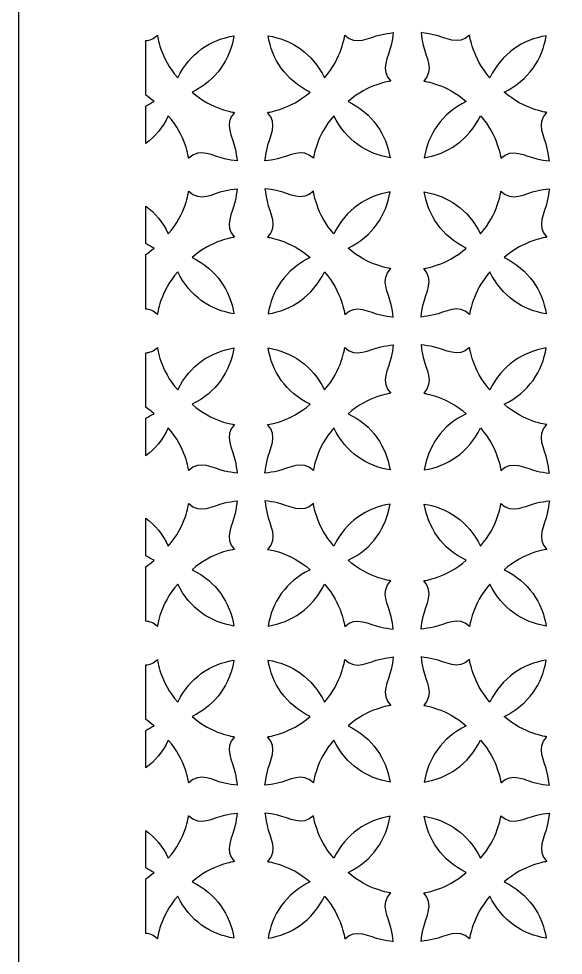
# Model space of a CAD drawing. Header units: centimetres. Extents: x 16.2 to 21.1, y -9 to 9.
# Drawn here: x 16.176 to 18.63, y -4.181 to 0.041 of the extents above; entities that cross this region are included whole.
import ezdxf

# ---------------------------------------------------------------- set-up
doc = ezdxf.new("R2010")
doc.units = ezdxf.units.CM
doc.header["$MEASUREMENT"] = 0
doc.layers.add('layer 1', color=7, linetype='Continuous')

msp = doc.modelspace()

# ---------------------------------------------------------------- linework, layer by layer
at = {"layer": 'layer 1', "color": 250}
msp.add_open_spline([(21.08487, 8.99979), (19.44851, 8.99979), (17.81214, 8.99979), (16.17578, 8.99979), (16.17578, 8.99979), (16.17578, 3.5307), (16.17578, -1.93839), (16.17578, -7.40748), (16.17578, -7.40748), (16.17579, -7.40748), (16.1758, -7.40748), (16.17582, -7.40748), (16.17582, -7.40748), (16.17582, -7.93839), (16.17582, -8.4693), (16.17582, -9.00022), (16.17582, -9.00022), (16.36673, -9.00022), (16.55764, -9.00022), (16.74854, -9.00022), (16.74854, -9.00022), (16.74854, -8.9184), (16.74854, -8.83658), (16.74854, -8.75476), (16.74854, -8.75476), (16.95049, -8.75476), (17.15243, -8.75476), (17.35437, -8.75476), (17.35437, -8.75476), (17.35437, -8.59488), (17.35437, -8.435), (17.35437, -8.27512), (17.35437, -8.27512), (17.43606, -8.27349), (17.51776, -8.27186), (17.59946, -8.27022), (17.59946, -8.27022), (17.61397, -8.31159), (17.63297, -8.34747), (17.66454, -8.37914), (17.66454, -8.37914), (17.69546, -8.41014), (17.7274, -8.42931), (17.76491, -8.43803), (17.76491, -8.43803), (17.81457, -8.44958), (17.867, -8.44455), (17.90686, -8.40977), (17.90686, -8.40977), (17.94544, -8.37612), (17.9677, -8.32221), (17.97569, -8.27078), (17.97569, -8.27078), (17.99851, -8.27309), (18.01793, -8.27256), (18.03624, -8.26994), (18.03624, -8.26994), (18.1276, -8.25686), (18.17076, -8.19905), (18.17847, -8.11187), (18.17847, -8.11187), (18.18036, -8.09051), (18.17886, -8.06942), (18.17207, -8.05086), (18.17207, -8.05086), (18.17351, -8.05122), (18.17494, -8.05157), (18.17638, -8.05193), (18.17638, -8.05193), (18.20862, -8.06308), (18.24086, -8.07422), (18.2731, -8.08537), (18.2731, -8.08537), (18.29245, -8.28293), (18.44501, -8.43675), (18.63034, -8.43675), (18.63034, -8.43675), (18.81568, -8.43675), (18.96824, -8.28293), (18.98759, -8.08537), (18.98759, -8.08537), (19.01983, -8.07422), (19.05207, -8.06308), (19.08431, -8.05193), (19.08431, -8.05193), (19.08574, -8.05157), (19.08718, -8.05122), (19.08861, -8.05086), (19.08861, -8.05086), (19.08183, -8.06942), (19.08032, -8.09051), (19.08222, -8.11187), (19.08222, -8.11187), (19.08993, -8.19905), (19.13308, -8.25686), (19.22445, -8.26994), (19.22445, -8.26994), (19.24276, -8.27256), (19.26217, -8.27309), (19.28499, -8.27078), (19.28499, -8.27078), (19.29299, -8.32221), (19.31525, -8.37612), (19.35382, -8.40977), (19.35382, -8.40977), (19.39368, -8.44455), (19.44612, -8.44958), (19.49577, -8.43803), (19.49577, -8.43803), (19.53329, -8.42931), (19.56524, -8.41014), (19.59615, -8.37914), (19.59615, -8.37914), (19.62771, -8.34747), (19.64672, -8.31159), (19.66123, -8.27022), (19.66123, -8.27022), (19.74293, -8.27186), (19.82463, -8.27349), (19.90632, -8.27512), (19.90632, -8.27512), (19.90632, -8.435), (19.90632, -8.59488), (19.90632, -8.75476), (19.90632, -8.75476), (20.10827, -8.75476), (20.3102, -8.75476), (20.51214, -8.75476), (20.51214, -8.75476), (20.51214, -8.83658), (20.51214, -8.9184), (20.51214, -9.00022), (20.51214, -9.00022), (20.70305, -9.00022), (20.89396, -9.00022), (21.08487, -9.00022), (21.08487, -9.00022), (21.08487, -8.4693), (21.08487, -7.93839), (21.08487, -7.40748), (21.08487, -7.40748), (21.08487, -1.93839), (21.08487, 3.5307), (21.08487, 8.99979)], degree=3, knots=[0, 0, 0, 0, 0.027027, 0.027027, 0.027027, 0.027027, 0.0540541, 0.0540541, 0.0540541, 0.0540541, 0.0810811, 0.0810811, 0.0810811, 0.0810811, 0.1081081, 0.1081081, 0.1081081, 0.1081081, 0.1351351, 0.1351351, 0.1351351, 0.1351351, 0.1621622, 0.1621622, 0.1621622, 0.1621622, 0.1891892, 0.1891892, 0.1891892, 0.1891892, 0.2162162, 0.2162162, 0.2162162, 0.2162162, 0.2432432, 0.2432432, 0.2432432, 0.2432432, 0.2702703, 0.2702703, 0.2702703, 0.2702703, 0.2972973, 0.2972973, 0.2972973, 0.2972973, 0.3243243, 0.3243243, 0.3243243, 0.3243243, 0.3513514, 0.3513514, 0.3513514, 0.3513514, 0.3783784, 0.3783784, 0.3783784, 0.3783784, 0.4054054, 0.4054054, 0.4054054, 0.4054054, 0.4324324, 0.4324324, 0.4324324, 0.4324324, 0.4594595, 0.4594595, 0.4594595, 0.4594595, 0.4864865, 0.4864865, 0.4864865, 0.4864865, 0.5135135, 0.5135135, 0.5135135, 0.5135135, 0.5405405, 0.5405405, 0.5405405, 0.5405405, 0.5675676, 0.5675676, 0.5675676, 0.5675676, 0.5945946, 0.5945946, 0.5945946, 0.5945946, 0.6216216, 0.6216216, 0.6216216, 0.6216216, 0.6486486, 0.6486486, 0.6486486, 0.6486486, 0.6756757, 0.6756757, 0.6756757, 0.6756757, 0.7027027, 0.7027027, 0.7027027, 0.7027027, 0.7297297, 0.7297297, 0.7297297, 0.7297297, 0.7567568, 0.7567568, 0.7567568, 0.7567568, 0.7837838, 0.7837838, 0.7837838, 0.7837838, 0.8108108, 0.8108108, 0.8108108, 0.8108108, 0.8378378, 0.8378378, 0.8378378, 0.8378378, 0.8648649, 0.8648649, 0.8648649, 0.8648649, 0.8918919, 0.8918919, 0.8918919, 0.8918919, 0.9189189, 0.9189189, 0.9189189, 0.9189189, 0.9459459, 0.9459459, 0.9459459, 0.9459459, 1, 1, 1, 1], dxfattribs=at)
at = {"layer": 'layer 1', "color": 7}
for points, knots in [([(16.7485, -0.058), (16.7485, -0.13978), (16.7485, -0.22157), (16.7485, -0.30336), (16.7485, -0.30336), (16.76093, -0.31187), (16.77338, -0.32149), (16.78558, -0.33238), (16.78558, -0.33238), (16.77253, -0.33867), (16.76018, -0.34557), (16.7485, -0.35297), (16.7485, -0.35297), (16.7485, -0.40935), (16.7485, -0.46572), (16.7485, -0.52209), (16.7485, -0.52209), (16.78948, -0.49121), (16.82449, -0.44963), (16.85002, -0.39682), (16.85002, -0.39682), (16.9294, -0.48573), (16.94189, -0.58853), (16.94189, -0.58853), (16.94189, -0.58853), (16.99226, -0.53816), (17.05089, -0.57937), (17.10392, -0.591), (17.10392, -0.591), (17.12238, -0.59506), (17.14235, -0.59811), (17.16054, -0.60037), (17.16054, -0.60037), (17.15829, -0.58217), (17.15522, -0.56221), (17.15117, -0.54375), (17.15117, -0.54375), (17.13953, -0.49072), (17.09833, -0.43211), (17.1487, -0.38172), (17.1487, -0.38172), (17.1487, -0.38172), (17.04589, -0.36923), (16.95697, -0.28985), (16.95697, -0.28985), (17.06785, -0.23627), (17.1292, -0.1409), (17.1461, -0.0363), (17.1461, -0.0363), (17.04148, -0.05318), (16.94613, -0.11454), (16.89254, -0.22541), (16.89254, -0.22541), (16.81317, -0.1365), (16.80066, -0.03369), (16.80066, -0.03369), (16.80066, -0.03369), (16.78403, -0.05034), (16.76646, -0.05699), (16.7485, -0.058)], [0, 0, 0, 0, 0.0625, 0.0625, 0.0625, 0.0625, 0.125, 0.125, 0.125, 0.125, 0.1875, 0.1875, 0.1875, 0.1875, 0.25, 0.25, 0.25, 0.25, 0.3125, 0.3125, 0.3125, 0.3125, 0.375, 0.375, 0.375, 0.375, 0.4375, 0.4375, 0.4375, 0.4375, 0.5, 0.5, 0.5, 0.5, 0.5625, 0.5625, 0.5625, 0.5625, 0.625, 0.625, 0.625, 0.625, 0.6875, 0.6875, 0.6875, 0.6875, 0.75, 0.75, 0.75, 0.75, 0.8125, 0.8125, 0.8125, 0.8125, 0.875, 0.875, 0.875, 0.875, 1, 1, 1, 1]), ([(17.84971, -0.58592), (17.83282, -0.48131), (17.77147, -0.38596), (17.6606, -0.33238), (17.6606, -0.33238), (17.74951, -0.253), (17.85232, -0.24051), (17.85232, -0.24051), (17.85232, -0.24051), (17.80193, -0.19013), (17.84315, -0.13151), (17.85479, -0.07846), (17.85479, -0.07846), (17.85884, -0.06001), (17.86188, -0.04005), (17.86415, -0.02185), (17.86415, -0.02185), (17.84596, -0.02411), (17.82601, -0.02717), (17.80755, -0.03122), (17.80755, -0.03122), (17.7545, -0.04286), (17.69589, -0.08407), (17.64551, -0.03369), (17.64551, -0.03369), (17.64551, -0.03369), (17.63301, -0.1365), (17.55364, -0.22541), (17.55364, -0.22541), (17.50005, -0.11454), (17.4047, -0.05318), (17.30008, -0.0363), (17.30008, -0.0363), (17.31697, -0.1409), (17.37832, -0.23627), (17.48919, -0.28985), (17.48919, -0.28985), (17.40028, -0.36923), (17.29748, -0.38172), (17.29748, -0.38172), (17.29748, -0.38172), (17.34785, -0.43211), (17.30664, -0.49072), (17.295, -0.54375), (17.295, -0.54375), (17.29097, -0.56221), (17.2879, -0.58217), (17.28564, -0.60037), (17.28564, -0.60037), (17.30383, -0.59811), (17.32379, -0.59506), (17.34225, -0.591), (17.34225, -0.591), (17.39528, -0.57937), (17.45391, -0.53816), (17.50429, -0.58853), (17.50429, -0.58853), (17.50429, -0.58853), (17.51679, -0.48573), (17.59616, -0.39682), (17.59616, -0.39682), (17.64974, -0.50768), (17.7451, -0.56903), (17.84971, -0.58592)], [0, 0, 0, 0, 0.0588235, 0.0588235, 0.0588235, 0.0588235, 0.1176471, 0.1176471, 0.1176471, 0.1176471, 0.1764706, 0.1764706, 0.1764706, 0.1764706, 0.2352941, 0.2352941, 0.2352941, 0.2352941, 0.2941176, 0.2941176, 0.2941176, 0.2941176, 0.3529412, 0.3529412, 0.3529412, 0.3529412, 0.4117647, 0.4117647, 0.4117647, 0.4117647, 0.4705882, 0.4705882, 0.4705882, 0.4705882, 0.5294118, 0.5294118, 0.5294118, 0.5294118, 0.5882353, 0.5882353, 0.5882353, 0.5882353, 0.6470588, 0.6470588, 0.6470588, 0.6470588, 0.7058824, 0.7058824, 0.7058824, 0.7058824, 0.7647059, 0.7647059, 0.7647059, 0.7647059, 0.8235294, 0.8235294, 0.8235294, 0.8235294, 0.8823529, 0.8823529, 0.8823529, 0.8823529, 1, 1, 1, 1]), ([(18.00371, -0.58592), (18.02059, -0.48131), (18.08194, -0.38596), (18.19282, -0.33238), (18.19282, -0.33238), (18.1039, -0.253), (18.0011, -0.24051), (18.0011, -0.24051), (18.0011, -0.24051), (18.05146, -0.19013), (18.01026, -0.13151), (17.99862, -0.07846), (17.99862, -0.07846), (17.99457, -0.06001), (17.99152, -0.04005), (17.98927, -0.02185), (17.98927, -0.02185), (18.00746, -0.02411), (18.02741, -0.02717), (18.04587, -0.03122), (18.04587, -0.03122), (18.0989, -0.04286), (18.15753, -0.08407), (18.20791, -0.03369), (18.20791, -0.03369), (18.20791, -0.03369), (18.22041, -0.1365), (18.29978, -0.22541), (18.29978, -0.22541), (18.35335, -0.11454), (18.44872, -0.05318), (18.55333, -0.0363), (18.55333, -0.0363), (18.53644, -0.1409), (18.47509, -0.23627), (18.36422, -0.28985), (18.36422, -0.28985), (18.45313, -0.36923), (18.55594, -0.38172), (18.55594, -0.38172), (18.55594, -0.38172), (18.50556, -0.43211), (18.54677, -0.49072), (18.5584, -0.54375), (18.5584, -0.54375), (18.56246, -0.56221), (18.56552, -0.58217), (18.56778, -0.60037), (18.56778, -0.60037), (18.54957, -0.59811), (18.52962, -0.59506), (18.51116, -0.591), (18.51116, -0.591), (18.45813, -0.57937), (18.3995, -0.53816), (18.34913, -0.58853), (18.34913, -0.58853), (18.34913, -0.58853), (18.33663, -0.48573), (18.25726, -0.39682), (18.25726, -0.39682), (18.20367, -0.50768), (18.10831, -0.56903), (18.00371, -0.58592)], [0, 0, 0, 0, 0.0588235, 0.0588235, 0.0588235, 0.0588235, 0.1176471, 0.1176471, 0.1176471, 0.1176471, 0.1764706, 0.1764706, 0.1764706, 0.1764706, 0.2352941, 0.2352941, 0.2352941, 0.2352941, 0.2941176, 0.2941176, 0.2941176, 0.2941176, 0.3529412, 0.3529412, 0.3529412, 0.3529412, 0.4117647, 0.4117647, 0.4117647, 0.4117647, 0.4705882, 0.4705882, 0.4705882, 0.4705882, 0.5294118, 0.5294118, 0.5294118, 0.5294118, 0.5882353, 0.5882353, 0.5882353, 0.5882353, 0.6470588, 0.6470588, 0.6470588, 0.6470588, 0.7058824, 0.7058824, 0.7058824, 0.7058824, 0.7647059, 0.7647059, 0.7647059, 0.7647059, 0.8235294, 0.8235294, 0.8235294, 0.8235294, 0.8823529, 0.8823529, 0.8823529, 0.8823529, 1, 1, 1, 1]), ([(16.7485, -0.80376), (16.7485, -0.86013), (16.7485, -0.91651), (16.7485, -0.97289), (16.7485, -0.97289), (16.76018, -0.98028), (16.77253, -0.98718), (16.78558, -0.99347), (16.78558, -0.99347), (16.77338, -1.00437), (16.76093, -1.01398), (16.7485, -1.0225), (16.7485, -1.0225), (16.7485, -1.10428), (16.7485, -1.18606), (16.7485, -1.26785), (16.7485, -1.26785), (16.76646, -1.26887), (16.78403, -1.2755), (16.80066, -1.29216), (16.80066, -1.29216), (16.80066, -1.29216), (16.81317, -1.18935), (16.89254, -1.10043), (16.89254, -1.10043), (16.94613, -1.21131), (17.04148, -1.27266), (17.1461, -1.28955), (17.1461, -1.28955), (17.1292, -1.18495), (17.06785, -1.08958), (16.95697, -1.036), (16.95697, -1.036), (17.04589, -0.95663), (17.1487, -0.94413), (17.1487, -0.94413), (17.1487, -0.94413), (17.09833, -0.89375), (17.13953, -0.83513), (17.15117, -0.78209), (17.15117, -0.78209), (17.15522, -0.76364), (17.15829, -0.74369), (17.16054, -0.72547), (17.16054, -0.72547), (17.14235, -0.72775), (17.12238, -0.7308), (17.10392, -0.73485), (17.10392, -0.73485), (17.05089, -0.74648), (16.99226, -0.7877), (16.94189, -0.73732), (16.94189, -0.73732), (16.94189, -0.73732), (16.9294, -0.84012), (16.85002, -0.92904), (16.85002, -0.92904), (16.82449, -0.87621), (16.78948, -0.83464), (16.7485, -0.80376)], [0, 0, 0, 0, 0.0625, 0.0625, 0.0625, 0.0625, 0.125, 0.125, 0.125, 0.125, 0.1875, 0.1875, 0.1875, 0.1875, 0.25, 0.25, 0.25, 0.25, 0.3125, 0.3125, 0.3125, 0.3125, 0.375, 0.375, 0.375, 0.375, 0.4375, 0.4375, 0.4375, 0.4375, 0.5, 0.5, 0.5, 0.5, 0.5625, 0.5625, 0.5625, 0.5625, 0.625, 0.625, 0.625, 0.625, 0.6875, 0.6875, 0.6875, 0.6875, 0.75, 0.75, 0.75, 0.75, 0.8125, 0.8125, 0.8125, 0.8125, 0.875, 0.875, 0.875, 0.875, 1, 1, 1, 1]), ([(17.84971, -0.73992), (17.83282, -0.84453), (17.77147, -0.9399), (17.6606, -0.99347), (17.6606, -0.99347), (17.74951, -1.07284), (17.85232, -1.08535), (17.85232, -1.08535), (17.85232, -1.08535), (17.80193, -1.13572), (17.84315, -1.19435), (17.85479, -1.24738), (17.85479, -1.24738), (17.85884, -1.26584), (17.86188, -1.2858), (17.86415, -1.304), (17.86415, -1.304), (17.84596, -1.30174), (17.82601, -1.29868), (17.80755, -1.29463), (17.80755, -1.29463), (17.7545, -1.28299), (17.69589, -1.24179), (17.64551, -1.29216), (17.64551, -1.29216), (17.64551, -1.29216), (17.63301, -1.18935), (17.55364, -1.10043), (17.55364, -1.10043), (17.50005, -1.21131), (17.4047, -1.27266), (17.30008, -1.28955), (17.30008, -1.28955), (17.31697, -1.18495), (17.37832, -1.08958), (17.48919, -1.036), (17.48919, -1.036), (17.40028, -0.95663), (17.29748, -0.94413), (17.29748, -0.94413), (17.29748, -0.94413), (17.34785, -0.89375), (17.30664, -0.83513), (17.295, -0.78209), (17.295, -0.78209), (17.29097, -0.76364), (17.2879, -0.74369), (17.28564, -0.72547), (17.28564, -0.72547), (17.30383, -0.72775), (17.32379, -0.7308), (17.34225, -0.73485), (17.34225, -0.73485), (17.39528, -0.74648), (17.45391, -0.7877), (17.50429, -0.73732), (17.50429, -0.73732), (17.50429, -0.73732), (17.51679, -0.84012), (17.59616, -0.92904), (17.59616, -0.92904), (17.64974, -0.81816), (17.7451, -0.75682), (17.84971, -0.73992)], [0, 0, 0, 0, 0.0588235, 0.0588235, 0.0588235, 0.0588235, 0.1176471, 0.1176471, 0.1176471, 0.1176471, 0.1764706, 0.1764706, 0.1764706, 0.1764706, 0.2352941, 0.2352941, 0.2352941, 0.2352941, 0.2941176, 0.2941176, 0.2941176, 0.2941176, 0.3529412, 0.3529412, 0.3529412, 0.3529412, 0.4117647, 0.4117647, 0.4117647, 0.4117647, 0.4705882, 0.4705882, 0.4705882, 0.4705882, 0.5294118, 0.5294118, 0.5294118, 0.5294118, 0.5882353, 0.5882353, 0.5882353, 0.5882353, 0.6470588, 0.6470588, 0.6470588, 0.6470588, 0.7058824, 0.7058824, 0.7058824, 0.7058824, 0.7647059, 0.7647059, 0.7647059, 0.7647059, 0.8235294, 0.8235294, 0.8235294, 0.8235294, 0.8823529, 0.8823529, 0.8823529, 0.8823529, 1, 1, 1, 1]), ([(18.00371, -0.73992), (18.02059, -0.84453), (18.08194, -0.9399), (18.19282, -0.99347), (18.19282, -0.99347), (18.1039, -1.07284), (18.0011, -1.08535), (18.0011, -1.08535), (18.0011, -1.08535), (18.05146, -1.13572), (18.01026, -1.19435), (17.99862, -1.24738), (17.99862, -1.24738), (17.99457, -1.26584), (17.99152, -1.2858), (17.98927, -1.304), (17.98927, -1.304), (18.00746, -1.30174), (18.02741, -1.29868), (18.04587, -1.29463), (18.04587, -1.29463), (18.0989, -1.28299), (18.15753, -1.24179), (18.20791, -1.29216), (18.20791, -1.29216), (18.20791, -1.29216), (18.22041, -1.18935), (18.29978, -1.10043), (18.29978, -1.10043), (18.35335, -1.21131), (18.44872, -1.27266), (18.55333, -1.28955), (18.55333, -1.28955), (18.53644, -1.18495), (18.47509, -1.08958), (18.36422, -1.036), (18.36422, -1.036), (18.45313, -0.95663), (18.55594, -0.94413), (18.55594, -0.94413), (18.55594, -0.94413), (18.50556, -0.89375), (18.54677, -0.83513), (18.5584, -0.78209), (18.5584, -0.78209), (18.56246, -0.76364), (18.56552, -0.74369), (18.56778, -0.72547), (18.56778, -0.72547), (18.54957, -0.72775), (18.52962, -0.7308), (18.51116, -0.73485), (18.51116, -0.73485), (18.45813, -0.74648), (18.3995, -0.7877), (18.34913, -0.73732), (18.34913, -0.73732), (18.34913, -0.73732), (18.33663, -0.84012), (18.25726, -0.92904), (18.25726, -0.92904), (18.20367, -0.81816), (18.10831, -0.75682), (18.00371, -0.73992)], [0, 0, 0, 0, 0.0588235, 0.0588235, 0.0588235, 0.0588235, 0.1176471, 0.1176471, 0.1176471, 0.1176471, 0.1764706, 0.1764706, 0.1764706, 0.1764706, 0.2352941, 0.2352941, 0.2352941, 0.2352941, 0.2941176, 0.2941176, 0.2941176, 0.2941176, 0.3529412, 0.3529412, 0.3529412, 0.3529412, 0.4117647, 0.4117647, 0.4117647, 0.4117647, 0.4705882, 0.4705882, 0.4705882, 0.4705882, 0.5294118, 0.5294118, 0.5294118, 0.5294118, 0.5882353, 0.5882353, 0.5882353, 0.5882353, 0.6470588, 0.6470588, 0.6470588, 0.6470588, 0.7058824, 0.7058824, 0.7058824, 0.7058824, 0.7647059, 0.7647059, 0.7647059, 0.7647059, 0.8235294, 0.8235294, 0.8235294, 0.8235294, 0.8823529, 0.8823529, 0.8823529, 0.8823529, 1, 1, 1, 1]), ([(17.84971, -1.99317), (17.83282, -1.88856), (17.77147, -1.79321), (17.6606, -1.73962), (17.6606, -1.73962), (17.74951, -1.66025), (17.85232, -1.64775), (17.85232, -1.64775), (17.85232, -1.64775), (17.80193, -1.59737), (17.84315, -1.53874), (17.85479, -1.4857), (17.85479, -1.4857), (17.85884, -1.46725), (17.86188, -1.44729), (17.86415, -1.4291), (17.86415, -1.4291), (17.84596, -1.43136), (17.82601, -1.43441), (17.80755, -1.43847), (17.80755, -1.43847), (17.7545, -1.4501), (17.69589, -1.49131), (17.64551, -1.44094), (17.64551, -1.44094), (17.64551, -1.44094), (17.63301, -1.54374), (17.55364, -1.63265), (17.55364, -1.63265), (17.50005, -1.52178), (17.4047, -1.46043), (17.30008, -1.44354), (17.30008, -1.44354), (17.31697, -1.54815), (17.37832, -1.64351), (17.48919, -1.6971), (17.48919, -1.6971), (17.40028, -1.77647), (17.29748, -1.78896), (17.29748, -1.78896), (17.29748, -1.78896), (17.34785, -1.83935), (17.30664, -1.89797), (17.295, -1.951), (17.295, -1.951), (17.29097, -1.96946), (17.2879, -1.98942), (17.28564, -2.00761), (17.28564, -2.00761), (17.30383, -2.00536), (17.32379, -2.00229), (17.34225, -1.99824), (17.34225, -1.99824), (17.39528, -1.98662), (17.45391, -1.9454), (17.50429, -1.99577), (17.50429, -1.99577), (17.50429, -1.99577), (17.51679, -1.89297), (17.59616, -1.80406), (17.59616, -1.80406), (17.64974, -1.91493), (17.7451, -1.97628), (17.84971, -1.99317)], [0, 0, 0, 0, 0.0588235, 0.0588235, 0.0588235, 0.0588235, 0.1176471, 0.1176471, 0.1176471, 0.1176471, 0.1764706, 0.1764706, 0.1764706, 0.1764706, 0.2352941, 0.2352941, 0.2352941, 0.2352941, 0.2941176, 0.2941176, 0.2941176, 0.2941176, 0.3529412, 0.3529412, 0.3529412, 0.3529412, 0.4117647, 0.4117647, 0.4117647, 0.4117647, 0.4705882, 0.4705882, 0.4705882, 0.4705882, 0.5294118, 0.5294118, 0.5294118, 0.5294118, 0.5882353, 0.5882353, 0.5882353, 0.5882353, 0.6470588, 0.6470588, 0.6470588, 0.6470588, 0.7058824, 0.7058824, 0.7058824, 0.7058824, 0.7647059, 0.7647059, 0.7647059, 0.7647059, 0.8235294, 0.8235294, 0.8235294, 0.8235294, 0.8823529, 0.8823529, 0.8823529, 0.8823529, 1, 1, 1, 1]), ([(18.00371, -1.99317), (18.02059, -1.88856), (18.08194, -1.79321), (18.19282, -1.73962), (18.19282, -1.73962), (18.1039, -1.66025), (18.0011, -1.64775), (18.0011, -1.64775), (18.0011, -1.64775), (18.05146, -1.59737), (18.01026, -1.53874), (17.99862, -1.4857), (17.99862, -1.4857), (17.99457, -1.46725), (17.99152, -1.44729), (17.98927, -1.4291), (17.98927, -1.4291), (18.00746, -1.43136), (18.02741, -1.43441), (18.04587, -1.43847), (18.04587, -1.43847), (18.0989, -1.4501), (18.15753, -1.49131), (18.20791, -1.44094), (18.20791, -1.44094), (18.20791, -1.44094), (18.22041, -1.54374), (18.29978, -1.63265), (18.29978, -1.63265), (18.35335, -1.52178), (18.44872, -1.46043), (18.55333, -1.44354), (18.55333, -1.44354), (18.53644, -1.54815), (18.47509, -1.64351), (18.36422, -1.6971), (18.36422, -1.6971), (18.45313, -1.77647), (18.55594, -1.78896), (18.55594, -1.78896), (18.55594, -1.78896), (18.50556, -1.83935), (18.54677, -1.89797), (18.5584, -1.951), (18.5584, -1.951), (18.56246, -1.96946), (18.56552, -1.98942), (18.56778, -2.00761), (18.56778, -2.00761), (18.54957, -2.00536), (18.52962, -2.00229), (18.51116, -1.99824), (18.51116, -1.99824), (18.45813, -1.98662), (18.3995, -1.9454), (18.34913, -1.99577), (18.34913, -1.99577), (18.34913, -1.99577), (18.33663, -1.89297), (18.25726, -1.80406), (18.25726, -1.80406), (18.20367, -1.91493), (18.10831, -1.97628), (18.00371, -1.99317)], [0, 0, 0, 0, 0.0588235, 0.0588235, 0.0588235, 0.0588235, 0.1176471, 0.1176471, 0.1176471, 0.1176471, 0.1764706, 0.1764706, 0.1764706, 0.1764706, 0.2352941, 0.2352941, 0.2352941, 0.2352941, 0.2941176, 0.2941176, 0.2941176, 0.2941176, 0.3529412, 0.3529412, 0.3529412, 0.3529412, 0.4117647, 0.4117647, 0.4117647, 0.4117647, 0.4705882, 0.4705882, 0.4705882, 0.4705882, 0.5294118, 0.5294118, 0.5294118, 0.5294118, 0.5882353, 0.5882353, 0.5882353, 0.5882353, 0.6470588, 0.6470588, 0.6470588, 0.6470588, 0.7058824, 0.7058824, 0.7058824, 0.7058824, 0.7647059, 0.7647059, 0.7647059, 0.7647059, 0.8235294, 0.8235294, 0.8235294, 0.8235294, 0.8823529, 0.8823529, 0.8823529, 0.8823529, 1, 1, 1, 1]), ([(16.7485, -1.46524), (16.7485, -1.54703), (16.7485, -1.62882), (16.7485, -1.71061), (16.7485, -1.71061), (16.76093, -1.71911), (16.77338, -1.72874), (16.78558, -1.73962), (16.78558, -1.73962), (16.77253, -1.74592), (16.76018, -1.75281), (16.7485, -1.76022), (16.7485, -1.76022), (16.7485, -1.8166), (16.7485, -1.87296), (16.7485, -1.92934), (16.7485, -1.92934), (16.78948, -1.89846), (16.82449, -1.85688), (16.85002, -1.80406), (16.85002, -1.80406), (16.9294, -1.89297), (16.94189, -1.99577), (16.94189, -1.99577), (16.94189, -1.99577), (16.99226, -1.9454), (17.05089, -1.98662), (17.10392, -1.99824), (17.10392, -1.99824), (17.12238, -2.00229), (17.14235, -2.00536), (17.16054, -2.00761), (17.16054, -2.00761), (17.15829, -1.98942), (17.15522, -1.96946), (17.15117, -1.951), (17.15117, -1.951), (17.13953, -1.89797), (17.09833, -1.83935), (17.1487, -1.78896), (17.1487, -1.78896), (17.1487, -1.78896), (17.04589, -1.77647), (16.95697, -1.6971), (16.95697, -1.6971), (17.06785, -1.64351), (17.1292, -1.54815), (17.1461, -1.44354), (17.1461, -1.44354), (17.04148, -1.46043), (16.94613, -1.52178), (16.89254, -1.63265), (16.89254, -1.63265), (16.81317, -1.54374), (16.80066, -1.44094), (16.80066, -1.44094), (16.80066, -1.44094), (16.78403, -1.45759), (16.76646, -1.46423), (16.7485, -1.46524)], [0, 0, 0, 0, 0.0625, 0.0625, 0.0625, 0.0625, 0.125, 0.125, 0.125, 0.125, 0.1875, 0.1875, 0.1875, 0.1875, 0.25, 0.25, 0.25, 0.25, 0.3125, 0.3125, 0.3125, 0.3125, 0.375, 0.375, 0.375, 0.375, 0.4375, 0.4375, 0.4375, 0.4375, 0.5, 0.5, 0.5, 0.5, 0.5625, 0.5625, 0.5625, 0.5625, 0.625, 0.625, 0.625, 0.625, 0.6875, 0.6875, 0.6875, 0.6875, 0.75, 0.75, 0.75, 0.75, 0.8125, 0.8125, 0.8125, 0.8125, 0.875, 0.875, 0.875, 0.875, 1, 1, 1, 1]), ([(16.7485, -2.21101), (16.7485, -2.26738), (16.7485, -2.32376), (16.7485, -2.38013), (16.7485, -2.38013), (16.76018, -2.38752), (16.77253, -2.39442), (16.78558, -2.40072), (16.78558, -2.40072), (16.77338, -2.4116), (16.76093, -2.42123), (16.7485, -2.42974), (16.7485, -2.42974), (16.7485, -2.51152), (16.7485, -2.59331), (16.7485, -2.67509), (16.7485, -2.67509), (16.76646, -2.67611), (16.78403, -2.68275), (16.80066, -2.6994), (16.80066, -2.6994), (16.80066, -2.6994), (16.81317, -2.59659), (16.89254, -2.50769), (16.89254, -2.50769), (16.94613, -2.61856), (17.04148, -2.67991), (17.1461, -2.6968), (17.1461, -2.6968), (17.1292, -2.59219), (17.06785, -2.49683), (16.95697, -2.44325), (16.95697, -2.44325), (17.04589, -2.36388), (17.1487, -2.35137), (17.1487, -2.35137), (17.1487, -2.35137), (17.09833, -2.301), (17.13953, -2.24237), (17.15117, -2.18933), (17.15117, -2.18933), (17.15522, -2.17088), (17.15829, -2.15094), (17.16054, -2.13272), (17.16054, -2.13272), (17.14235, -2.13499), (17.12238, -2.13805), (17.10392, -2.14209), (17.10392, -2.14209), (17.05089, -2.15373), (16.99226, -2.19494), (16.94189, -2.14456), (16.94189, -2.14456), (16.94189, -2.14456), (16.9294, -2.24737), (16.85002, -2.33627), (16.85002, -2.33627), (16.82449, -2.28346), (16.78948, -2.24188), (16.7485, -2.21101)], [0, 0, 0, 0, 0.0625, 0.0625, 0.0625, 0.0625, 0.125, 0.125, 0.125, 0.125, 0.1875, 0.1875, 0.1875, 0.1875, 0.25, 0.25, 0.25, 0.25, 0.3125, 0.3125, 0.3125, 0.3125, 0.375, 0.375, 0.375, 0.375, 0.4375, 0.4375, 0.4375, 0.4375, 0.5, 0.5, 0.5, 0.5, 0.5625, 0.5625, 0.5625, 0.5625, 0.625, 0.625, 0.625, 0.625, 0.6875, 0.6875, 0.6875, 0.6875, 0.75, 0.75, 0.75, 0.75, 0.8125, 0.8125, 0.8125, 0.8125, 0.875, 0.875, 0.875, 0.875, 1, 1, 1, 1]), ([(17.84971, -2.14717), (17.83282, -2.25178), (17.77147, -2.34714), (17.6606, -2.40072), (17.6606, -2.40072), (17.74951, -2.48009), (17.85232, -2.49259), (17.85232, -2.49259), (17.85232, -2.49259), (17.80193, -2.54296), (17.84315, -2.6016), (17.85479, -2.65463), (17.85479, -2.65463), (17.85884, -2.67309), (17.86188, -2.69305), (17.86415, -2.71124), (17.86415, -2.71124), (17.84596, -2.70899), (17.82601, -2.70592), (17.80755, -2.70187), (17.80755, -2.70187), (17.7545, -2.69023), (17.69589, -2.64903), (17.64551, -2.6994), (17.64551, -2.6994), (17.64551, -2.6994), (17.63301, -2.59659), (17.55364, -2.50769), (17.55364, -2.50769), (17.50005, -2.61856), (17.4047, -2.67991), (17.30008, -2.6968), (17.30008, -2.6968), (17.31697, -2.59219), (17.37832, -2.49683), (17.48919, -2.44325), (17.48919, -2.44325), (17.40028, -2.36388), (17.29748, -2.35137), (17.29748, -2.35137), (17.29748, -2.35137), (17.34785, -2.301), (17.30664, -2.24237), (17.295, -2.18933), (17.295, -2.18933), (17.29097, -2.17088), (17.2879, -2.15094), (17.28564, -2.13272), (17.28564, -2.13272), (17.30383, -2.13499), (17.32379, -2.13805), (17.34225, -2.14209), (17.34225, -2.14209), (17.39528, -2.15373), (17.45391, -2.19494), (17.50429, -2.14456), (17.50429, -2.14456), (17.50429, -2.14456), (17.51679, -2.24737), (17.59616, -2.33627), (17.59616, -2.33627), (17.64974, -2.22541), (17.7451, -2.16406), (17.84971, -2.14717)], [0, 0, 0, 0, 0.0588235, 0.0588235, 0.0588235, 0.0588235, 0.1176471, 0.1176471, 0.1176471, 0.1176471, 0.1764706, 0.1764706, 0.1764706, 0.1764706, 0.2352941, 0.2352941, 0.2352941, 0.2352941, 0.2941176, 0.2941176, 0.2941176, 0.2941176, 0.3529412, 0.3529412, 0.3529412, 0.3529412, 0.4117647, 0.4117647, 0.4117647, 0.4117647, 0.4705882, 0.4705882, 0.4705882, 0.4705882, 0.5294118, 0.5294118, 0.5294118, 0.5294118, 0.5882353, 0.5882353, 0.5882353, 0.5882353, 0.6470588, 0.6470588, 0.6470588, 0.6470588, 0.7058824, 0.7058824, 0.7058824, 0.7058824, 0.7647059, 0.7647059, 0.7647059, 0.7647059, 0.8235294, 0.8235294, 0.8235294, 0.8235294, 0.8823529, 0.8823529, 0.8823529, 0.8823529, 1, 1, 1, 1]), ([(18.00371, -2.14717), (18.02059, -2.25178), (18.08194, -2.34714), (18.19282, -2.40072), (18.19282, -2.40072), (18.1039, -2.48009), (18.0011, -2.49259), (18.0011, -2.49259), (18.0011, -2.49259), (18.05146, -2.54296), (18.01026, -2.6016), (17.99862, -2.65463), (17.99862, -2.65463), (17.99457, -2.67309), (17.99152, -2.69305), (17.98927, -2.71124), (17.98927, -2.71124), (18.00746, -2.70899), (18.02741, -2.70592), (18.04587, -2.70187), (18.04587, -2.70187), (18.0989, -2.69023), (18.15753, -2.64903), (18.20791, -2.6994), (18.20791, -2.6994), (18.20791, -2.6994), (18.22041, -2.59659), (18.29978, -2.50769), (18.29978, -2.50769), (18.35335, -2.61856), (18.44872, -2.67991), (18.55333, -2.6968), (18.55333, -2.6968), (18.53644, -2.59219), (18.47509, -2.49683), (18.36422, -2.44325), (18.36422, -2.44325), (18.45313, -2.36388), (18.55594, -2.35137), (18.55594, -2.35137), (18.55594, -2.35137), (18.50556, -2.301), (18.54677, -2.24237), (18.5584, -2.18933), (18.5584, -2.18933), (18.56246, -2.17088), (18.56552, -2.15094), (18.56778, -2.13272), (18.56778, -2.13272), (18.54957, -2.13499), (18.52962, -2.13805), (18.51116, -2.14209), (18.51116, -2.14209), (18.45813, -2.15373), (18.3995, -2.19494), (18.34913, -2.14456), (18.34913, -2.14456), (18.34913, -2.14456), (18.33663, -2.24737), (18.25726, -2.33627), (18.25726, -2.33627), (18.20367, -2.22541), (18.10831, -2.16406), (18.00371, -2.14717)], [0, 0, 0, 0, 0.0588235, 0.0588235, 0.0588235, 0.0588235, 0.1176471, 0.1176471, 0.1176471, 0.1176471, 0.1764706, 0.1764706, 0.1764706, 0.1764706, 0.2352941, 0.2352941, 0.2352941, 0.2352941, 0.2941176, 0.2941176, 0.2941176, 0.2941176, 0.3529412, 0.3529412, 0.3529412, 0.3529412, 0.4117647, 0.4117647, 0.4117647, 0.4117647, 0.4705882, 0.4705882, 0.4705882, 0.4705882, 0.5294118, 0.5294118, 0.5294118, 0.5294118, 0.5882353, 0.5882353, 0.5882353, 0.5882353, 0.6470588, 0.6470588, 0.6470588, 0.6470588, 0.7058824, 0.7058824, 0.7058824, 0.7058824, 0.7647059, 0.7647059, 0.7647059, 0.7647059, 0.8235294, 0.8235294, 0.8235294, 0.8235294, 0.8823529, 0.8823529, 0.8823529, 0.8823529, 1, 1, 1, 1]), ([(16.7485, -2.87249), (16.7485, -2.95428), (16.7485, -3.03607), (16.7485, -3.11784), (16.7485, -3.11784), (16.76093, -3.12635), (16.77338, -3.13598), (16.78558, -3.14686), (16.78558, -3.14686), (16.77253, -3.15317), (16.76018, -3.16005), (16.7485, -3.16747), (16.7485, -3.16747), (16.7485, -3.22383), (16.7485, -3.28021), (16.7485, -3.33658), (16.7485, -3.33658), (16.78948, -3.30569), (16.82449, -3.26414), (16.85002, -3.21131), (16.85002, -3.21131), (16.9294, -3.30021), (16.94189, -3.40302), (16.94189, -3.40302), (16.94189, -3.40302), (16.99226, -3.35265), (17.05089, -3.39386), (17.10392, -3.40549), (17.10392, -3.40549), (17.12238, -3.40954), (17.14235, -3.41258), (17.16054, -3.41486), (17.16054, -3.41486), (17.15829, -3.39665), (17.15522, -3.37671), (17.15117, -3.35825), (17.15117, -3.35825), (17.13953, -3.30521), (17.09833, -3.24658), (17.1487, -3.19621), (17.1487, -3.19621), (17.1487, -3.19621), (17.04589, -3.18371), (16.95697, -3.10434), (16.95697, -3.10434), (17.06785, -3.05075), (17.1292, -2.9554), (17.1461, -2.85078), (17.1461, -2.85078), (17.04148, -2.86767), (16.94613, -2.92902), (16.89254, -3.0399), (16.89254, -3.0399), (16.81317, -2.95099), (16.80066, -2.84818), (16.80066, -2.84818), (16.80066, -2.84818), (16.78403, -2.86483), (16.76646, -2.87148), (16.7485, -2.87249)], [0, 0, 0, 0, 0.0625, 0.0625, 0.0625, 0.0625, 0.125, 0.125, 0.125, 0.125, 0.1875, 0.1875, 0.1875, 0.1875, 0.25, 0.25, 0.25, 0.25, 0.3125, 0.3125, 0.3125, 0.3125, 0.375, 0.375, 0.375, 0.375, 0.4375, 0.4375, 0.4375, 0.4375, 0.5, 0.5, 0.5, 0.5, 0.5625, 0.5625, 0.5625, 0.5625, 0.625, 0.625, 0.625, 0.625, 0.6875, 0.6875, 0.6875, 0.6875, 0.75, 0.75, 0.75, 0.75, 0.8125, 0.8125, 0.8125, 0.8125, 0.875, 0.875, 0.875, 0.875, 1, 1, 1, 1]), ([(17.84971, -3.40042), (17.83282, -3.29581), (17.77147, -3.20044), (17.6606, -3.14686), (17.6606, -3.14686), (17.74951, -3.0675), (17.85232, -3.05499), (17.85232, -3.05499), (17.85232, -3.05499), (17.80193, -3.00462), (17.84315, -2.94598), (17.85479, -2.89295), (17.85479, -2.89295), (17.85884, -2.8745), (17.86188, -2.85454), (17.86415, -2.83634), (17.86415, -2.83634), (17.84596, -2.8386), (17.82601, -2.84167), (17.80755, -2.84571), (17.80755, -2.84571), (17.7545, -2.85735), (17.69589, -2.89855), (17.64551, -2.84818), (17.64551, -2.84818), (17.64551, -2.84818), (17.63301, -2.95099), (17.55364, -3.0399), (17.55364, -3.0399), (17.50005, -2.92902), (17.4047, -2.86767), (17.30008, -2.85078), (17.30008, -2.85078), (17.31697, -2.9554), (17.37832, -3.05075), (17.48919, -3.10434), (17.48919, -3.10434), (17.40028, -3.18371), (17.29748, -3.19621), (17.29748, -3.19621), (17.29748, -3.19621), (17.34785, -3.24658), (17.30664, -3.30521), (17.295, -3.35825), (17.295, -3.35825), (17.29097, -3.37671), (17.2879, -3.39665), (17.28564, -3.41486), (17.28564, -3.41486), (17.30383, -3.41258), (17.32379, -3.40954), (17.34225, -3.40549), (17.34225, -3.40549), (17.39528, -3.39386), (17.45391, -3.35265), (17.50429, -3.40302), (17.50429, -3.40302), (17.50429, -3.40302), (17.51679, -3.30021), (17.59616, -3.21131), (17.59616, -3.21131), (17.64974, -3.32218), (17.7451, -3.38353), (17.84971, -3.40042)], [0, 0, 0, 0, 0.0588235, 0.0588235, 0.0588235, 0.0588235, 0.1176471, 0.1176471, 0.1176471, 0.1176471, 0.1764706, 0.1764706, 0.1764706, 0.1764706, 0.2352941, 0.2352941, 0.2352941, 0.2352941, 0.2941176, 0.2941176, 0.2941176, 0.2941176, 0.3529412, 0.3529412, 0.3529412, 0.3529412, 0.4117647, 0.4117647, 0.4117647, 0.4117647, 0.4705882, 0.4705882, 0.4705882, 0.4705882, 0.5294118, 0.5294118, 0.5294118, 0.5294118, 0.5882353, 0.5882353, 0.5882353, 0.5882353, 0.6470588, 0.6470588, 0.6470588, 0.6470588, 0.7058824, 0.7058824, 0.7058824, 0.7058824, 0.7647059, 0.7647059, 0.7647059, 0.7647059, 0.8235294, 0.8235294, 0.8235294, 0.8235294, 0.8823529, 0.8823529, 0.8823529, 0.8823529, 1, 1, 1, 1]), ([(18.00371, -3.40042), (18.02059, -3.29581), (18.08194, -3.20044), (18.19282, -3.14686), (18.19282, -3.14686), (18.1039, -3.0675), (18.0011, -3.05499), (18.0011, -3.05499), (18.0011, -3.05499), (18.05146, -3.00462), (18.01026, -2.94598), (17.99862, -2.89295), (17.99862, -2.89295), (17.99457, -2.8745), (17.99152, -2.85454), (17.98927, -2.83634), (17.98927, -2.83634), (18.00746, -2.8386), (18.02741, -2.84167), (18.04587, -2.84571), (18.04587, -2.84571), (18.0989, -2.85735), (18.15753, -2.89855), (18.20791, -2.84818), (18.20791, -2.84818), (18.20791, -2.84818), (18.22041, -2.95099), (18.29978, -3.0399), (18.29978, -3.0399), (18.35335, -2.92902), (18.44872, -2.86767), (18.55333, -2.85078), (18.55333, -2.85078), (18.53644, -2.9554), (18.47509, -3.05075), (18.36422, -3.10434), (18.36422, -3.10434), (18.45313, -3.18371), (18.55594, -3.19621), (18.55594, -3.19621), (18.55594, -3.19621), (18.50556, -3.24658), (18.54677, -3.30521), (18.5584, -3.35825), (18.5584, -3.35825), (18.56246, -3.37671), (18.56552, -3.39665), (18.56778, -3.41486), (18.56778, -3.41486), (18.54957, -3.41258), (18.52962, -3.40954), (18.51116, -3.40549), (18.51116, -3.40549), (18.45813, -3.39386), (18.3995, -3.35265), (18.34913, -3.40302), (18.34913, -3.40302), (18.34913, -3.40302), (18.33663, -3.30021), (18.25726, -3.21131), (18.25726, -3.21131), (18.20367, -3.32218), (18.10831, -3.38353), (18.00371, -3.40042)], [0, 0, 0, 0, 0.0588235, 0.0588235, 0.0588235, 0.0588235, 0.1176471, 0.1176471, 0.1176471, 0.1176471, 0.1764706, 0.1764706, 0.1764706, 0.1764706, 0.2352941, 0.2352941, 0.2352941, 0.2352941, 0.2941176, 0.2941176, 0.2941176, 0.2941176, 0.3529412, 0.3529412, 0.3529412, 0.3529412, 0.4117647, 0.4117647, 0.4117647, 0.4117647, 0.4705882, 0.4705882, 0.4705882, 0.4705882, 0.5294118, 0.5294118, 0.5294118, 0.5294118, 0.5882353, 0.5882353, 0.5882353, 0.5882353, 0.6470588, 0.6470588, 0.6470588, 0.6470588, 0.7058824, 0.7058824, 0.7058824, 0.7058824, 0.7647059, 0.7647059, 0.7647059, 0.7647059, 0.8235294, 0.8235294, 0.8235294, 0.8235294, 0.8823529, 0.8823529, 0.8823529, 0.8823529, 1, 1, 1, 1]), ([(16.7485, -3.61825), (16.7485, -3.67463), (16.7485, -3.731), (16.7485, -3.78737), (16.7485, -3.78737), (16.76018, -3.79478), (16.77253, -3.80166), (16.78558, -3.80797), (16.78558, -3.80797), (16.77338, -3.81885), (16.76093, -3.82847), (16.7485, -3.83699), (16.7485, -3.83699), (16.7485, -3.91877), (16.7485, -4.00056), (16.7485, -4.08235), (16.7485, -4.08235), (16.76646, -4.08335), (16.78403, -4.08999), (16.80066, -4.10665), (16.80066, -4.10665), (16.80066, -4.10665), (16.81317, -4.00384), (16.89254, -3.91493), (16.89254, -3.91493), (16.94613, -4.02581), (17.04148, -4.08716), (17.1461, -4.10405), (17.1461, -4.10405), (17.1292, -3.99943), (17.06785, -3.90407), (16.95697, -3.85049), (16.95697, -3.85049), (17.04589, -3.77112), (17.1487, -3.75862), (17.1487, -3.75862), (17.1487, -3.75862), (17.09833, -3.70824), (17.13953, -3.64963), (17.15117, -3.59658), (17.15117, -3.59658), (17.15522, -3.57812), (17.15829, -3.55817), (17.16054, -3.53997), (17.16054, -3.53997), (17.14235, -3.54223), (17.12238, -3.54528), (17.10392, -3.54934), (17.10392, -3.54934), (17.05089, -3.56097), (16.99226, -3.60218), (16.94189, -3.5518), (16.94189, -3.5518), (16.94189, -3.5518), (16.9294, -3.65462), (16.85002, -3.74352), (16.85002, -3.74352), (16.82449, -3.6907), (16.78948, -3.64913), (16.7485, -3.61825)], [0, 0, 0, 0, 0.0625, 0.0625, 0.0625, 0.0625, 0.125, 0.125, 0.125, 0.125, 0.1875, 0.1875, 0.1875, 0.1875, 0.25, 0.25, 0.25, 0.25, 0.3125, 0.3125, 0.3125, 0.3125, 0.375, 0.375, 0.375, 0.375, 0.4375, 0.4375, 0.4375, 0.4375, 0.5, 0.5, 0.5, 0.5, 0.5625, 0.5625, 0.5625, 0.5625, 0.625, 0.625, 0.625, 0.625, 0.6875, 0.6875, 0.6875, 0.6875, 0.75, 0.75, 0.75, 0.75, 0.8125, 0.8125, 0.8125, 0.8125, 0.875, 0.875, 0.875, 0.875, 1, 1, 1, 1]), ([(17.84971, -3.55441), (17.83282, -3.65903), (17.77147, -3.75438), (17.6606, -3.80797), (17.6606, -3.80797), (17.74951, -3.88733), (17.85232, -3.89983), (17.85232, -3.89983), (17.85232, -3.89983), (17.80193, -3.95021), (17.84315, -4.00883), (17.85479, -4.06188), (17.85479, -4.06188), (17.85884, -4.08033), (17.86188, -4.10029), (17.86415, -4.11849), (17.86415, -4.11849), (17.84596, -4.11623), (17.82601, -4.11317), (17.80755, -4.10912), (17.80755, -4.10912), (17.7545, -4.09748), (17.69589, -4.05628), (17.64551, -4.10665), (17.64551, -4.10665), (17.64551, -4.10665), (17.63301, -4.00384), (17.55364, -3.91493), (17.55364, -3.91493), (17.50005, -4.02581), (17.4047, -4.08716), (17.30008, -4.10405), (17.30008, -4.10405), (17.31697, -3.99943), (17.37832, -3.90407), (17.48919, -3.85049), (17.48919, -3.85049), (17.40028, -3.77112), (17.29748, -3.75862), (17.29748, -3.75862), (17.29748, -3.75862), (17.34785, -3.70824), (17.30664, -3.64963), (17.295, -3.59658), (17.295, -3.59658), (17.29097, -3.57812), (17.2879, -3.55817), (17.28564, -3.53997), (17.28564, -3.53997), (17.30383, -3.54223), (17.32379, -3.54528), (17.34225, -3.54934), (17.34225, -3.54934), (17.39528, -3.56097), (17.45391, -3.60218), (17.50429, -3.5518), (17.50429, -3.5518), (17.50429, -3.5518), (17.51679, -3.65462), (17.59616, -3.74352), (17.59616, -3.74352), (17.64974, -3.63265), (17.7451, -3.5713), (17.84971, -3.55441)], [0, 0, 0, 0, 0.0588235, 0.0588235, 0.0588235, 0.0588235, 0.1176471, 0.1176471, 0.1176471, 0.1176471, 0.1764706, 0.1764706, 0.1764706, 0.1764706, 0.2352941, 0.2352941, 0.2352941, 0.2352941, 0.2941176, 0.2941176, 0.2941176, 0.2941176, 0.3529412, 0.3529412, 0.3529412, 0.3529412, 0.4117647, 0.4117647, 0.4117647, 0.4117647, 0.4705882, 0.4705882, 0.4705882, 0.4705882, 0.5294118, 0.5294118, 0.5294118, 0.5294118, 0.5882353, 0.5882353, 0.5882353, 0.5882353, 0.6470588, 0.6470588, 0.6470588, 0.6470588, 0.7058824, 0.7058824, 0.7058824, 0.7058824, 0.7647059, 0.7647059, 0.7647059, 0.7647059, 0.8235294, 0.8235294, 0.8235294, 0.8235294, 0.8823529, 0.8823529, 0.8823529, 0.8823529, 1, 1, 1, 1]), ([(18.00371, -3.55441), (18.02059, -3.65903), (18.08194, -3.75438), (18.19282, -3.80797), (18.19282, -3.80797), (18.1039, -3.88733), (18.0011, -3.89983), (18.0011, -3.89983), (18.0011, -3.89983), (18.05146, -3.95021), (18.01026, -4.00883), (17.99862, -4.06188), (17.99862, -4.06188), (17.99457, -4.08033), (17.99152, -4.10029), (17.98927, -4.11849), (17.98927, -4.11849), (18.00746, -4.11623), (18.02741, -4.11317), (18.04587, -4.10912), (18.04587, -4.10912), (18.0989, -4.09748), (18.15753, -4.05628), (18.20791, -4.10665), (18.20791, -4.10665), (18.20791, -4.10665), (18.22041, -4.00384), (18.29978, -3.91493), (18.29978, -3.91493), (18.35335, -4.02581), (18.44872, -4.08716), (18.55333, -4.10405), (18.55333, -4.10405), (18.53644, -3.99943), (18.47509, -3.90407), (18.36422, -3.85049), (18.36422, -3.85049), (18.45313, -3.77112), (18.55594, -3.75862), (18.55594, -3.75862), (18.55594, -3.75862), (18.50556, -3.70824), (18.54677, -3.64963), (18.5584, -3.59658), (18.5584, -3.59658), (18.56246, -3.57812), (18.56552, -3.55817), (18.56778, -3.53997), (18.56778, -3.53997), (18.54957, -3.54223), (18.52962, -3.54528), (18.51116, -3.54934), (18.51116, -3.54934), (18.45813, -3.56097), (18.3995, -3.60218), (18.34913, -3.5518), (18.34913, -3.5518), (18.34913, -3.5518), (18.33663, -3.65462), (18.25726, -3.74352), (18.25726, -3.74352), (18.20367, -3.63265), (18.10831, -3.5713), (18.00371, -3.55441)], [0, 0, 0, 0, 0.0588235, 0.0588235, 0.0588235, 0.0588235, 0.1176471, 0.1176471, 0.1176471, 0.1176471, 0.1764706, 0.1764706, 0.1764706, 0.1764706, 0.2352941, 0.2352941, 0.2352941, 0.2352941, 0.2941176, 0.2941176, 0.2941176, 0.2941176, 0.3529412, 0.3529412, 0.3529412, 0.3529412, 0.4117647, 0.4117647, 0.4117647, 0.4117647, 0.4705882, 0.4705882, 0.4705882, 0.4705882, 0.5294118, 0.5294118, 0.5294118, 0.5294118, 0.5882353, 0.5882353, 0.5882353, 0.5882353, 0.6470588, 0.6470588, 0.6470588, 0.6470588, 0.7058824, 0.7058824, 0.7058824, 0.7058824, 0.7647059, 0.7647059, 0.7647059, 0.7647059, 0.8235294, 0.8235294, 0.8235294, 0.8235294, 0.8823529, 0.8823529, 0.8823529, 0.8823529, 1, 1, 1, 1])]:
    msp.add_open_spline(points, degree=3, knots=knots, dxfattribs=at)

doc.saveas('drawing.dxf')
